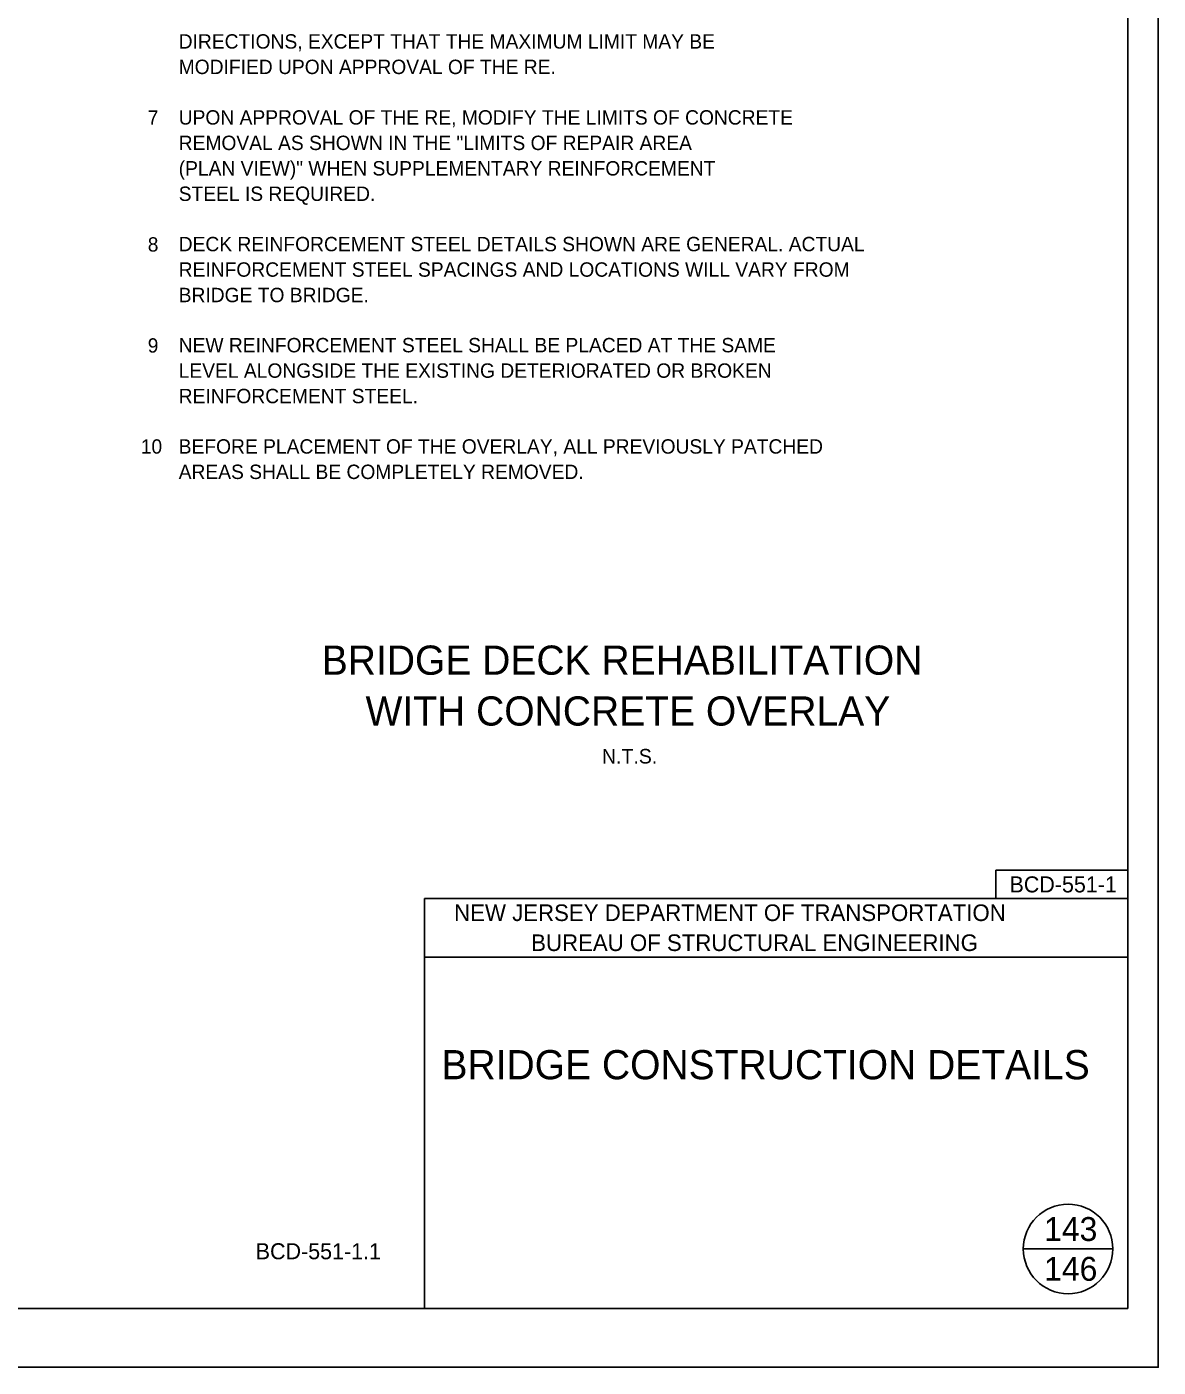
# Model space of a CAD drawing. Extents: x 528.19 to 531.15, y 154.44 to 156.28.
# Drawn here: x 530.345 to 531.149, y 154.442 to 155.395 of the extents above; entities that cross this region are included whole.
import ezdxf

# ---------------------------------------------------------------- set-up
doc = ezdxf.new("R2010")
doc.units = 0
for name, color, linetype in [('1', 7, 'Continuous'), ('39', 7, 'Continuous'), ('Level 1', 7, 'Continuous'), ('Level 41', 7, 'Continuous'), ('Level 5', 7, 'Continuous')]:
    doc.layers.add(name, color=color, linetype=linetype)

msp = doc.modelspace()

# ---------------------------------------------------------------- linework, layer by layer
at = {"layer": '1'}
for q in [(531.05337, 154.52635), (531.11702, 154.52635)]:
    msp.add_line((531.0852, 154.52635), q, dxfattribs=at)
msp.add_circle((531.0852, 154.52635), 0.03182, dxfattribs=at)
at = {"layer": 'Level 1'}
for p, q in [((531.12762, 154.48392), (531.12762, 156.23392)), ((531.12762, 154.77559), (530.62762, 154.77559)), ((531.12762, 154.73392), (530.62762, 154.73392)), ((528.37762, 154.48392), (531.12762, 154.48392)), ((530.37172, 154.48392), (531.12762, 154.48392)), ((531.12762, 154.48392), (530.62369, 154.48392)), ((528.19094, 154.44226), (531.14928, 154.44226))]:
    msp.add_line(p, q, dxfattribs=at)
at = {"layer": 'Level 41'}
msp.add_lwpolyline([(528.19094, 156.27559), (531.14928, 156.27559), (531.14928, 154.44226), (528.19094, 154.44226)], close=True, dxfattribs=at)
at = {"layer": 'Level 5'}
for p, q in [((531.03376, 154.7956), (531.03376, 154.77559)), ((531.03376, 154.7956), (531.12762, 154.7956)), ((530.62762, 154.48392), (530.62762, 154.77559))]:
    msp.add_line(p, q, dxfattribs=at)

# ---------------------------------------------------------------- texts
at = {"layer": '39'}
for s, p in [('143', (531.06814, 154.53201)), ('146', (531.06814, 154.50372))]:
    msp.add_text(s, height=0.016972, dxfattribs=at).set_placement(p)
at = {"layer": 'Level 1'}
for s, p in [('NEW JERSEY DEPARTMENT OF TRANSPORTATION', (530.64862, 154.75951)), ('BUREAU OF STRUCTURAL ENGINEERING', (530.70341, 154.73819))]:
    msp.add_text(s, height=0.011811, dxfattribs=at).set_placement(p)
at = {"layer": 'Level 5'}
for s, height, p in [('DIRECTIONS, EXCEPT THAT THE MAXIMUM LIMIT MAY BE', 0.0102244, (530.45276, 155.37987)), ('MODIFIED UPON APPROVAL OF THE RE.', 0.0102244, (530.45276, 155.36177)), ('7', 0.01017, (530.43077, 155.32579)), ('UPON APPROVAL OF THE RE, MODIFY THE LIMITS OF CONCRETE ', 0.0102244, (530.45276, 155.32584)), ('REMOVAL AS SHOWN IN THE "LIMITS OF REPAIR AREA ', 0.0102244, (530.45276, 155.30774)), ('(PLAN VIEW)" WHEN SUPPLEMENTARY REINFORCEMENT', 0.0102244, (530.45276, 155.28964)), ('STEEL IS REQUIRED.', 0.0102244, (530.45276, 155.27155)), ('8', 0.01017, (530.43077, 155.23556)), ('DECK REINFORCEMENT STEEL DETAILS SHOWN ARE GENERAL. ACTUAL', 0.0102244, (530.45276, 155.23576)), ('REINFORCEMENT STEEL SPACINGS AND LOCATIONS WILL VARY FROM', 0.0102244, (530.45276, 155.21766)), ('BRIDGE TO BRIDGE.', 0.0102244, (530.45276, 155.19956)), ('9', 0.01017, (530.43077, 155.16371)), ('NEW REINFORCEMENT STEEL SHALL BE PLACED AT THE SAME', 0.0102244, (530.45276, 155.1639)), ('LEVEL ALONGSIDE THE EXISTING DETERIORATED OR BROKEN', 0.0102244, (530.45276, 155.14581)), ('REINFORCEMENT STEEL.', 0.0102244, (530.45276, 155.12771)), ('10', 0.010171, (530.42585, 155.09186)), ('BEFORE PLACEMENT OF THE OVERLAY, ALL PREVIOUSLY PATCHED', 0.0102244, (530.45276, 155.09186)), ('AREAS SHALL BE COMPLETELY REMOVED.', 0.0102244, (530.45276, 155.07382)), ('BRIDGE DECK REHABILITATION', 0.0207513, (530.55449, 154.93465)), ('WITH CONCRETE OVERLAY', 0.0207513, (530.58564, 154.8985)), ('N.T.S.', 0.010376, (530.75374, 154.87152)), ('BCD-551-1', 0.011411, (531.04356, 154.77986)), ('BRIDGE CONSTRUCTION DETAILS', 0.0207513, (530.63962, 154.64699)), ('BCD-551-1.1', 0.0114114, (530.50754, 154.51899))]:
    msp.add_text(s, height=height, dxfattribs=at).set_placement(p)

doc.saveas('drawing.dxf')
